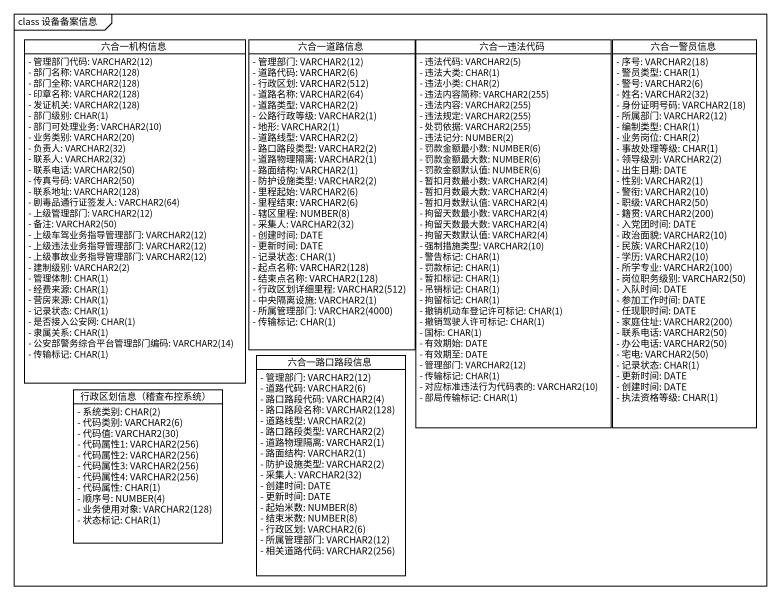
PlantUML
@startuml
mainframe class 设备备案信息
hide circle
hide empty members
skinparam classAttributeIconSize 0
class 六合一机构信息 {
  {field} - 管理部门代码: VARCHAR2(12)
  {field} - 部门名称: VARCHAR2(128)
  {field} - 部门全称: VARCHAR2(128)
  {field} - 印章名称: VARCHAR2(128)
  {field} - 发证机关: VARCHAR2(128)
  {field} - 部门级别: CHAR(1)
  {field} - 部门可处理业务: VARCHAR2(10)
  {field} - 业务类别: VARCHAR2(20)
  {field} - 负责人: VARCHAR2(32)
  {field} - 联系人: VARCHAR2(32)
  {field} - 联系电话: VARCHAR2(50)
  {field} - 传真号码: VARCHAR2(50)
  {field} - 联系地址: VARCHAR2(128)
  {field} - 剧毒品通行证签发人: VARCHAR2(64)
  {field} - 上级管理部门: VARCHAR2(12)
  {field} - 备注: VARCHAR2(50)
  {field} - 上级车驾业务指导管理部门: VARCHAR2(12)
  {field} - 上级违法业务指导管理部门: VARCHAR2(12)
  {field} - 上级事故业务指导管理部门: VARCHAR2(12)
  {field} - 建制级别: VARCHAR2(2)
  {field} - 管理体制: CHAR(1)
  {field} - 经费来源: CHAR(1)
  {field} - 营房来源: CHAR(1)
  {field} - 记录状态: CHAR(1)
  {field} - 是否接入公安网: CHAR(1)
  {field} - 隶属关系: CHAR(1)
  {field} - 公安部警务综合平台管理部门编码: VARCHAR2(14)
  {field} - 传输标记: CHAR(1)
}
class 六合一道路信息 {
  {field} - 管理部门: VARCHAR2(12)
  {field} - 道路代码: VARCHAR2(6)
  {field} - 行政区划: VARCHAR2(512)
  {field} - 道路名称: VARCHAR2(64)
  {field} - 道路类型: VARCHAR2(2)
  {field} - 公路行政等级: VARCHAR2(1)
  {field} - 地形: VARCHAR2(1)
  {field} - 道路线型: VARCHAR2(2)
  {field} - 路口路段类型: VARCHAR2(2)
  {field} - 道路物理隔离: VARCHAR2(1)
  {field} - 路面结构: VARCHAR2(1)
  {field} - 防护设施类型: VARCHAR2(2)
  {field} - 里程起始: VARCHAR2(6)
  {field} - 里程结束: VARCHAR2(6)
  {field} - 辖区里程: NUMBER(8)
  {field} - 采集人: VARCHAR2(32)
  - 创建时间: DATE
  - 更新时间: DATE
  {field} - 记录状态: CHAR(1)
  {field} - 起点名称: VARCHAR2(128)
  {field} - 结束点名称: VARCHAR2(128)
  {field} - 行政区划详细里程: VARCHAR2(512)
  {field} - 中央隔离设施: VARCHAR2(1)
  {field} - 所属管理部门: VARCHAR2(4000)
  {field} - 传输标记: CHAR(1)
}
class 六合一违法代码 {
  {field} - 违法代码: VARCHAR2(5)
  {field} - 违法大类: CHAR(1)
  {field} - 违法小类: CHAR(2)
  {field} - 违法内容简称: VARCHAR2(255)
  {field} - 违法内容: VARCHAR2(255)
  {field} - 违法规定: VARCHAR2(255)
  {field} - 处罚依据: VARCHAR2(255)
  {field} - 违法记分: NUMBER(2)
  {field} - 罚款金额最小数: NUMBER(6)
  {field} - 罚款金额最大数: NUMBER(6)
  {field} - 罚款金额默认值: NUMBER(6)
  {field} - 暂扣月数最小数: VARCHAR2(4)
  {field} - 暂扣月数最大数: VARCHAR2(4)
  {field} - 暂扣月数默认值: VARCHAR2(4)
  {field} - 拘留天数最小数: VARCHAR2(4)
  {field} - 拘留天数最大数: VARCHAR2(4)
  {field} - 拘留天数默认值: VARCHAR2(4)
  {field} - 强制措施类型: VARCHAR2(10)
  {field} - 警告标记: CHAR(1)
  {field} - 罚款标记: CHAR(1)
  {field} - 暂扣标记: CHAR(1)
  {field} - 吊销标记: CHAR(1)
  {field} - 拘留标记: CHAR(1)
  {field} - 撤销机动车登记许可标记: CHAR(1)
  {field} - 撤销驾驶人许可标记: CHAR(1)
  {field} - 国标: CHAR(1)
  - 有效期始: DATE
  - 有效期至: DATE
  {field} - 管理部门: VARCHAR2(12)
  {field} - 传输标记: CHAR(1)
  {field} - 对应标准违法行为代码表的: VARCHAR2(10)
  {field} - 部局传输标记: CHAR(1)
}
class 六合一警员信息 {
  {field} - 序号: VARCHAR2(18)
  {field} - 警员类型: CHAR(1)
  {field} - 警号: VARCHAR2(6)
  {field} - 姓名: VARCHAR2(32)
  {field} - 身份证明号码: VARCHAR2(18)
  {field} - 所属部门: VARCHAR2(12)
  {field} - 编制类型: CHAR(1)
  {field} - 业务岗位: CHAR(2)
  {field} - 事故处理等级: CHAR(1)
  {field} - 领导级别: VARCHAR2(2)
  - 出生日期: DATE
  {field} - 性别: VARCHAR2(1)
  {field} - 警衔: VARCHAR2(10)
  {field} - 职级: VARCHAR2(50)
  {field} - 籍贯: VARCHAR2(200)
  - 入党团时间: DATE
  {field} - 政治面貌: VARCHAR2(10)
  {field} - 民族: VARCHAR2(10)
  {field} - 学历: VARCHAR2(10)
  {field} - 所学专业: VARCHAR2(100)
  {field} - 岗位职务级别: VARCHAR2(50)
  - 入队时间: DATE
  - 参加工作时间: DATE
  - 任现职时间: DATE
  {field} - 家庭住址: VARCHAR2(200)
  {field} - 联系电话: VARCHAR2(50)
  {field} - 办公电话: VARCHAR2(50)
  {field} - 宅电: VARCHAR2(50)
  {field} - 记录状态: CHAR(1)
  - 更新时间: DATE
  - 创建时间: DATE
  {field} - 执法资格等级: CHAR(1)
}
class 六合一路口路段信息 {
  {field} - 管理部门: VARCHAR2(12)
  {field} - 道路代码: VARCHAR2(6)
  {field} - 路口路段代码: VARCHAR2(4)
  {field} - 路口路段名称: VARCHAR2(128)
  {field} - 道路线型: VARCHAR2(2)
  {field} - 路口路段类型: VARCHAR2(2)
  {field} - 道路物理隔离: VARCHAR2(1)
  {field} - 路面结构: VARCHAR2(1)
  {field} - 防护设施类型: VARCHAR2(2)
  {field} - 采集人: VARCHAR2(32)
  - 创建时间: DATE
  - 更新时间: DATE
  {field} - 起始米数: NUMBER(8)
  {field} - 结束米数: NUMBER(8)
  {field} - 行政区划: VARCHAR2(6)
  {field} - 所属管理部门: VARCHAR2(12)
  {field} - 相关道路代码: VARCHAR2(256)
}
class "行政区划信息（稽查布控系统）" as 行政区划信息_稽查布控系统 {
  {field} - 系统类别: CHAR(2)
  {field} - 代码类别: VARCHAR2(6)
  {field} - 代码值: VARCHAR2(30)
  {field} - 代码属性1: VARCHAR2(256)
  {field} - 代码属性2: VARCHAR2(256)
  {field} - 代码属性3: VARCHAR2(256)
  {field} - 代码属性4: VARCHAR2(256)
  {field} - 代码属性: CHAR(1)
  {field} - 顺序号: NUMBER(4)
  {field} - 业务使用对象: VARCHAR2(128)
  {field} - 状态标记: CHAR(1)
}
@enduml
